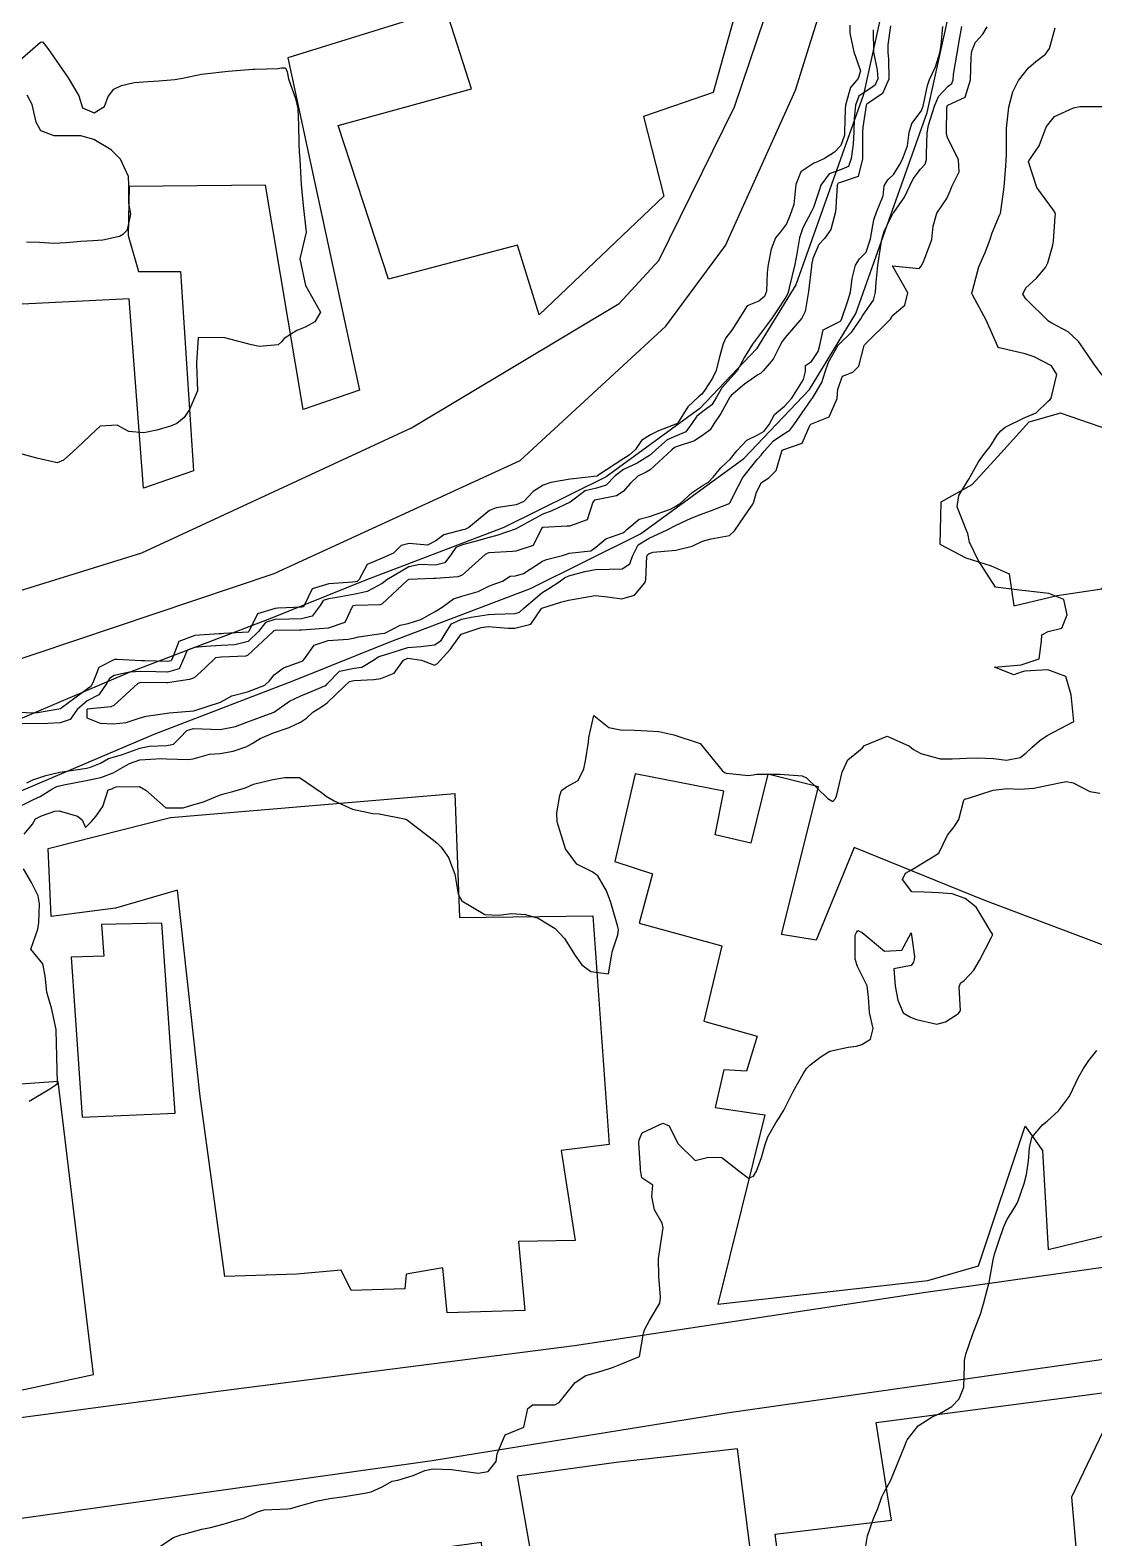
# Model space of a CAD drawing. Header units: metres. Extents: x 307586 to 320046, y 7427249 to 7434250.
# Drawn here: x 319068.4 to 319148.2, y 7428448.7 to 7428561.8 of the extents above; entities that cross this region are included whole.
import ezdxf

# ---------------------------------------------------------------- set-up
doc = ezdxf.new("R2010")
doc.units = ezdxf.units.M
doc.header["$MEASUREMENT"] = 0
for name, color, linetype in [('Curvas de Nivel 1m', 11, 'Continuous'), ('Curvas de Nivel 5m', 15, 'Continuous'), ('Edificações', 30, 'Continuous'), ('Hidrografia', 140, 'Continuous'), ('Vias Secundárias', 230, 'Continuous')]:
    doc.layers.add(name, color=color, linetype=linetype)

msp = doc.modelspace()

# ---------------------------------------------------------------- linework, layer by layer
at = {"layer": 'Curvas de Nivel 1m', "flags": 128}
for points, elevation in [([(319131.66, 7428561.82), (319131.68, 7428560.15), (319131.95, 7428558.81), (319131.99, 7428558.15), (319131.78, 7428557.65), (319131.27, 7428557.32), (319130.58, 7428556.85), (319130.33, 7428556.17), (319130.23, 7428555.18), (319130.19, 7428554.17), (319130.14, 7428553.26), (319130.01, 7428552.17), (319129.8, 7428551.58), (319129.2, 7428551.33), (319128.36, 7428551.02), (319127.73, 7428550.19), (319127.59, 7428549.78), (319127.17, 7428548.51), (319127.02, 7428548.2), (319126.38, 7428546.98), (319126.13, 7428546.22), (319125.93, 7428545.03), (319125.78, 7428544.22), (319125.35, 7428542.48), (319125.3, 7428542.23), (319125.26, 7428542.06), (319125.09, 7428541.78), (319124.47, 7428540.84), (319124.07, 7428540.24), (319123.65, 7428539.65), (319123.05, 7428538.85), (319122.6, 7428538.26), (319122.01, 7428537.29), (319121.44, 7428536.27), (319121.01, 7428535.77), (319120.3, 7428534.99), (319119.9, 7428534.29), (319119.56, 7428533.72), (319118.98, 7428533.29), (319118.42, 7428532.87), (319118.05, 7428532.31), (319117.59, 7428531.69), (319116.96, 7428531.42), (319116.19, 7428531.09), (319115.34, 7428530.34), (319114.94, 7428529.97), (319113.95, 7428529.34), (319112.93, 7428528.86), (319112.29, 7428528.38), (319111.62, 7428527.68), (319110.91, 7428527.46), (319110.06, 7428527.25), (319108.92, 7428526.42), (319107.55, 7428525.77), (319106.88, 7428525.5), (319104.96, 7428524.47), (319104.91, 7428524.43), (319104.87, 7428524.41), (319103.43, 7428523.92), (319102.86, 7428523.77), (319101.88, 7428523.49), (319100.85, 7428523.22), (319100.36, 7428523.01), (319100.03, 7428522.53), (319099.52, 7428521.85), (319098.83, 7428521.69), (319097.66, 7428521.73), (319096.83, 7428521.55), (319095.19, 7428520.58), (319094.82, 7428520.31), (319093.71, 7428519.7), (319092.81, 7428519.5), (319091.42, 7428519.25), (319090.81, 7428519.17), (319090.41, 7428519.04), (319090.17, 7428518.65), (319089.58, 7428517.86), (319088.79, 7428517.66), (319087.82, 7428517.63), (319086.79, 7428517.62), (319086.08, 7428517.39), (319085.55, 7428516.7), (319084.77, 7428515.97), (319083.77, 7428515.71), (319082.76, 7428515.66), (319081.59, 7428515.58), (319080.76, 7428515.52), (319080.21, 7428515.32), (319079.99, 7428514.77), (319079.6, 7428513.91), (319078.74, 7428513.66), (319077.85, 7428513.68), (319076.74, 7428513.71), (319075.88, 7428513.67), (319074.73, 7428513.41), (319074.37, 7428513.19), (319074.19, 7428512.84), (319073.59, 7428511.96), (319072.71, 7428511.5), (319071.96, 7428510.86), (319071.44, 7428510.12), (319070.69, 7428509.87), (319069.76, 7428509.81), (319068.69, 7428509.79), (319067.8, 7428509.8)], 779), ([(319067.98, 7428501.52), (319068.6, 7428502.26), (319068.84, 7428502.66), (319069.28, 7428502.89), (319070.27, 7428503.23), (319070.61, 7428503.26), (319071.98, 7428502.86), (319072.32, 7428502.58), (319072.59, 7428502.01), (319073, 7428502.44), (319073.35, 7428502.84), (319073.87, 7428503.58), (319074.28, 7428504.83), (319074.55, 7428504.92), (319074.63, 7428504.95), (319074.88, 7428505.07), (319076.64, 7428505.08), (319077.11, 7428504.8), (319078.61, 7428503.49), (319079.9, 7428503.48), (319080.62, 7428503.7), (319081.43, 7428503.94), (319082.63, 7428504.43), (319082.86, 7428504.5), (319083.64, 7428504.72), (319084.41, 7428504.94), (319084.64, 7428505.02), (319085.19, 7428505.25), (319086.64, 7428505.61), (319087.54, 7428505.77), (319088.64, 7428505.77), (319090.28, 7428504.64), (319090.63, 7428504.36), (319091.24, 7428504.01), (319092.61, 7428503.38), (319094.13, 7428503.07), (319094.61, 7428503.03), (319096.5, 7428502.67), (319096.6, 7428502.63), (319096.72, 7428502.56), (319098.59, 7428501.15), (319098.92, 7428500.87), (319099.25, 7428500.53), (319099.81, 7428499.76), (319100.27, 7428498.51), (319100.54, 7428497.01), (319100.81, 7428496.51), (319102.52, 7428495.49), (319103.56, 7428495.44), (319104.52, 7428495.56), (319105.57, 7428495.5), (319106.52, 7428495.22), (319107.81, 7428494.43), (319108.5, 7428493.68), (319109.3, 7428492.41), (319109.8, 7428491.72), (319110.47, 7428491.21), (319111.8, 7428491.04), (319112.03, 7428492.37), (319112.09, 7428492.77), (319112.51, 7428493.96), (319112.54, 7428494.34), (319112.54, 7428494.37), (319112.51, 7428494.56), (319111.98, 7428496.38), (319111.65, 7428497.27), (319110.99, 7428498.39), (319110.57, 7428498.7), (319109.42, 7428499.26), (319108.58, 7428500.42), (319107.95, 7428502.43), (319107.93, 7428503.11), (319108.15, 7428504.42), (319108.27, 7428504.79), (319108.64, 7428505.07), (319109.52, 7428505.54), (319109.94, 7428506.41), (319110.07, 7428507), (319110.29, 7428508.4), (319110.33, 7428508.76), (319110.7, 7428510.4), (319111.82, 7428509.51), (319112.69, 7428509.34), (319113.75, 7428509.31), (319114.69, 7428509.27), (319115.57, 7428509.21), (319116.69, 7428508.97), (319118.68, 7428508.3), (319120.32, 7428506.28), (319120.51, 7428506.14), (319120.65, 7428506.09), (319122.3, 7428505.91), (319122.65, 7428505.97), (319122.89, 7428506.01), (319124.65, 7428506.02), (319126.32, 7428505.88), (319126.65, 7428505.73), (319128.24, 7428504.18), (319128.63, 7428503.97), (319128.82, 7428504.18), (319128.92, 7428504.46), (319129.33, 7428506.17), (319129.74, 7428507.09), (319130.68, 7428507.83), (319130.84, 7428507.99), (319130.99, 7428508.16), (319132.69, 7428508.86), (319134.38, 7428508.11), (319134.68, 7428507.86), (319135.23, 7428507.55), (319136.67, 7428507.17), (319137.58, 7428507.16), (319138.67, 7428507.21), (319139.47, 7428507.24), (319140.67, 7428507.19), (319141.64, 7428507.05), (319142.67, 7428507.25), (319143.1, 7428507.58), (319143.56, 7428508), (319144.15, 7428508.54), (319144.69, 7428508.9), (319146.7, 7428509.96), (319146.51, 7428511.96), (319146.11, 7428513.34), (319144.75, 7428513.84), (319143.02, 7428513.74), (319142.75, 7428513.65), (319142.19, 7428513.46), (319140.75, 7428514.04), (319142.75, 7428514.2), (319144.09, 7428514.66), (319144.28, 7428515.99), (319144.3, 7428516.47), (319144.78, 7428516.7), (319145.8, 7428516.97), (319146.21, 7428517.97), (319145.94, 7428519.1), (319144.82, 7428519.57), (319143.08, 7428519.75), (319142.82, 7428519.79), (319142.63, 7428519.82), (319140.82, 7428520.04), (319139.52, 7428522.05), (319138.87, 7428523.4), (319138.74, 7428524.06), (319138.66, 7428524.28), (319137.96, 7428526.07), (319138.08, 7428526.9), (319138.78, 7428528.06), (319138.84, 7428528.15), (319138.93, 7428528.32), (319139.55, 7428529.44), (319140.01, 7428530.05), (319140.42, 7428530.58), (319140.96, 7428531.44), (319141.23, 7428531.77), (319141.56, 7428532.03), (319142.98, 7428532.73), (319143.87, 7428533.11), (319144.78, 7428533.99), (319144.9, 7428534.09), (319145, 7428534.22), (319145.43, 7428535.98), (319145.02, 7428536.64), (319143.72, 7428537.32), (319143.04, 7428537.54), (319141.1, 7428537.98), (319141.04, 7428538), (319141.01, 7428538.04), (319140.99, 7428538.09), (319140.13, 7428540.05), (319139.09, 7428541.96), (319139.04, 7428542.06), (319139.04, 7428542.11), (319139.09, 7428542.26), (319139.47, 7428543.69), (319139.58, 7428544.06), (319140.04, 7428545.14), (319140.4, 7428546.05), (319140.58, 7428546.6), (319141.16, 7428547.98), (319141.18, 7428548.02), (319141.18, 7428548.04), (319141.19, 7428548.06), (319141.48, 7428550.04), (319141.6, 7428551.64), (319141.63, 7428552.03), (319141.65, 7428552.47), (319141.64, 7428554.03), (319141.65, 7428554.45), (319141.83, 7428556.03), (319142.13, 7428557.17), (319142.56, 7428558.02), (319143.29, 7428558.98), (319143.84, 7428559.46), (319144.57, 7428560), (319144.87, 7428560.44), (319145.29, 7428561.99)], 781), ([(319068.17, 7428505.37), (319068.64, 7428505.59), (319069.61, 7428505.92), (319070.65, 7428506.16), (319072.17, 7428506.38), (319072.65, 7428506.46), (319072.96, 7428506.53), (319073.71, 7428506.84), (319074.3, 7428507.19), (319074.66, 7428507.28), (319075.29, 7428507.45), (319076.66, 7428507.96), (319077.36, 7428508.1), (319078.67, 7428508.16), (319079.17, 7428508.27), (319079.69, 7428508.77), (319080.17, 7428509.29), (319080.69, 7428509.43), (319081.34, 7428509.4), (319082.69, 7428509.37), (319083.82, 7428509.59), (319084.69, 7428509.91), (319086.65, 7428510.63), (319086.7, 7428510.65), (319086.72, 7428510.66), (319086.76, 7428510.68), (319087.89, 7428511.49), (319088.72, 7428511.88), (319089.27, 7428512.11), (319090.54, 7428512.64), (319090.66, 7428512.71), (319090.73, 7428512.8), (319091.63, 7428513.74), (319092.74, 7428513.96), (319093.31, 7428514.04), (319094.25, 7428514.6), (319094.53, 7428514.82), (319094.76, 7428514.89), (319095.19, 7428515.01), (319096.76, 7428515.5), (319097.72, 7428515.59), (319098.76, 7428515.7), (319099.26, 7428516.04), (319099.56, 7428516.53), (319100.02, 7428517.29), (319100.79, 7428517.64), (319101.51, 7428517.79), (319102.8, 7428517.99), (319103.27, 7428518.01), (319104.8, 7428518.05), (319105.12, 7428518.15), (319105.46, 7428518.46), (319106.81, 7428519.62), (319107.32, 7428519.93), (319108.09, 7428520.43), (319108.51, 7428520.74), (319108.83, 7428520.89), (319110.02, 7428521.22), (319110.83, 7428521.35), (319111.84, 7428521.39), (319112.83, 7428521.41), (319113.41, 7428521.79), (319113.6, 7428522.36), (319114.02, 7428523.2), (319114.86, 7428523.71), (319116.19, 7428524.33), (319116.88, 7428524.68), (319117.99, 7428525.21), (319118.89, 7428525.57), (319119.44, 7428525.75), (319120.8, 7428526.28), (319120.86, 7428526.31), (319120.89, 7428526.35), (319121.54, 7428527.64), (319121.88, 7428528.27), (319122.94, 7428529.61), (319123.25, 7428529.94), (319123.48, 7428530.24), (319124.18, 7428531.02), (319124.96, 7428531.54), (319125.39, 7428531.8), (319125.7, 7428532.22), (319126.99, 7428534.08), (319127.04, 7428534.15), (319127.09, 7428534.2), (319127.8, 7428535.39), (319128.04, 7428536.19), (319128.3, 7428536.91), (319129.02, 7428538.18), (319129.04, 7428538.21), (319130.04, 7428539.18), (319130.73, 7428540.16), (319130.85, 7428540.38), (319131.07, 7428540.72), (319131.67, 7428541.57), (319131.82, 7428542.15), (319131.87, 7428542.92), (319132, 7428544.15), (319132.14, 7428545.16), (319132.31, 7428546.14), (319132.49, 7428546.79), (319133.16, 7428548.09), (319133.18, 7428548.11), (319133.19, 7428548.13), (319134.01, 7428549.29), (319134.39, 7428550.12), (319134.64, 7428550.66), (319135.2, 7428551.39), (319135.55, 7428551.76), (319135.66, 7428552.1), (319135.65, 7428552.54), (319135.7, 7428554.1), (319135.81, 7428554.68), (319136.24, 7428556.1), (319136.54, 7428556.82), (319137.28, 7428557.6), (319137.55, 7428557.81), (319137.64, 7428558.08), (319137.68, 7428558.47), (319137.96, 7428560.08), (319138.15, 7428561.25), (319138.3, 7428562.08)], 779), ([(319132.96, 7428562.14), (319132.74, 7428560.71), (319132.75, 7428560.14), (319132.81, 7428559.65), (319132.82, 7428558.14), (319132.36, 7428557.05), (319131.26, 7428556.31), (319131.16, 7428556.25), (319131.13, 7428556.16), (319130.87, 7428554.53), (319130.85, 7428554.16), (319130.85, 7428552.53), (319130.85, 7428552.16), (319130.52, 7428550.84), (319129.19, 7428550.38), (319129.03, 7428550.33), (319128.95, 7428550.18), (319128.85, 7428548.5), (319128.83, 7428548.18), (319128.48, 7428546.85), (319127.99, 7428546.19), (319127.58, 7428545.74), (319127.12, 7428544.67), (319127.03, 7428544.2), (319127.02, 7428544.11), (319126.81, 7428542.2), (319126.55, 7428540.72), (319126.29, 7428540.21), (319125.05, 7428538.77), (319124.83, 7428538.45), (319124.71, 7428538.23), (319124.14, 7428537.13), (319123.4, 7428536.25), (319123.19, 7428536.07), (319123.01, 7428535.96), (319122, 7428535.27), (319120.99, 7428534.4), (319120.94, 7428534.34), (319120.91, 7428534.28), (319120.22, 7428533.05), (319119.69, 7428532.29), (319119.42, 7428531.84), (319118.96, 7428531.48), (319118.24, 7428531.02), (319116.95, 7428530.58), (319116.76, 7428530.51), (319116.54, 7428530.33), (319114.93, 7428528.84), (319114.62, 7428528.66), (319114.01, 7428528.36), (319113.44, 7428527.84), (319112.91, 7428527.2), (319112.4, 7428526.88), (319110.9, 7428526.58), (319110.75, 7428526.55), (319110.63, 7428526.4), (319110.2, 7428525.08), (319108.87, 7428524.61), (319108.69, 7428524.6), (319106.87, 7428524.51), (319106.77, 7428524.44), (319106.16, 7428523.15), (319104.85, 7428522.74), (319104.6, 7428522.72), (319102.84, 7428522.6), (319102.75, 7428522.58), (319102.55, 7428522.49), (319100.83, 7428520.93), (319100.53, 7428520.82), (319098.82, 7428520.69), (319098.67, 7428520.69), (319096.82, 7428520.6), (319096.73, 7428520.56), (319094.8, 7428518.76), (319094.69, 7428518.71), (319092.8, 7428518.67), (319092.61, 7428518.61), (319092.02, 7428517.39), (319090.78, 7428516.96), (319090.49, 7428516.93), (319088.78, 7428516.81), (319088.63, 7428516.81), (319086.77, 7428516.78), (319086.7, 7428516.76), (319086.62, 7428516.68), (319084.76, 7428514.94), (319084.6, 7428514.87), (319082.75, 7428514.79), (319082.34, 7428514.74), (319081.53, 7428513.96), (319080.73, 7428513.24), (319080.39, 7428513.1), (319078.72, 7428512.86), (319078.64, 7428512.86), (319076.72, 7428512.88), (319076.66, 7428512.87), (319076.5, 7428512.8), (319074.71, 7428511.16), (319074.47, 7428511.07), (319072.7, 7428510.88), (319072.67, 7428510.85), (319072.69, 7428510.23), (319073.69, 7428509.83), (319074.69, 7428509.79), (319075.62, 7428509.89), (319076.69, 7428510.23), (319077.14, 7428510.35), (319078.7, 7428510.59), (319078.86, 7428510.61), (319080.7, 7428510.76), (319082.71, 7428511.41), (319083.55, 7428511.88), (319084.72, 7428512.19), (319086.04, 7428512.69), (319086.39, 7428513.02), (319086.73, 7428513.47), (319087.43, 7428513.98), (319088.75, 7428514.46), (319088.89, 7428514.52), (319089, 7428514.66), (319089.72, 7428515.69), (319090.77, 7428516.04), (319092.28, 7428516.13), (319092.77, 7428516.24), (319093.05, 7428516.32), (319094.77, 7428516.56), (319095.02, 7428516.59), (319096.18, 7428517.18), (319096.78, 7428517.3), (319097.74, 7428517.6), (319098.8, 7428518.22), (319099, 7428518.34), (319099.34, 7428518.53), (319100.18, 7428519.16), (319100.81, 7428519.36), (319102.02, 7428519.71), (319102.82, 7428520.11), (319103.09, 7428520.22), (319103.86, 7428520.48), (319104.43, 7428520.87), (319104.83, 7428520.88), (319105.43, 7428521.07), (319106.84, 7428521.98), (319107.16, 7428522.12), (319108.36, 7428522.42), (319108.73, 7428522.54), (319108.85, 7428522.59), (319110.48, 7428522.77), (319110.85, 7428523.04), (319111.6, 7428523.65), (319112.87, 7428524.11), (319113.02, 7428524.22), (319113.18, 7428524.37), (319114.1, 7428525.14), (319114.88, 7428525.34), (319116.44, 7428525.88), (319116.89, 7428526.14), (319117.01, 7428526.2), (319117.17, 7428526.32), (319118.07, 7428527.14), (319118.91, 7428527.69), (319119.29, 7428527.92), (319119.66, 7428528.29), (319120.22, 7428528.99), (319120.94, 7428529.67), (319121.42, 7428530.27), (319122.17, 7428531.05), (319122.96, 7428531.43), (319123.47, 7428531.74), (319123.85, 7428532.24), (319124.24, 7428532.98), (319124.99, 7428533.62), (319125.56, 7428534.22), (319126.42, 7428535.62), (319126.57, 7428536.21), (319126.58, 7428536.65), (319127.02, 7428536.96), (319127.52, 7428537.71), (319127.64, 7428538.19), (319127.91, 7428539.33), (319129.06, 7428539.92), (319129.22, 7428540.02), (319129.31, 7428540.18), (319129.76, 7428541.5), (319129.94, 7428542.17), (319130.08, 7428543.19), (319130.33, 7428544.17), (319130.63, 7428544.65), (319131.12, 7428545.16), (319131.45, 7428546.16), (319131.71, 7428547.59), (319131.91, 7428548.15), (319132.4, 7428549.37), (319132.47, 7428550.14), (319132.74, 7428550.59), (319133.2, 7428551.01), (319133.63, 7428551.7), (319133.85, 7428552.12), (319134.22, 7428553.12), (319134.36, 7428554.12), (319134.55, 7428554.8), (319135.25, 7428555.72), (319135.4, 7428556.11), (319135.72, 7428557.66), (319135.88, 7428558.1), (319136.33, 7428559.06), (319136.64, 7428560.1), (319136.74, 7428560.67), (319136.88, 7428562.09)], 778), ([(319067.28, 7428559.23), (319069.21, 7428560.9), (319069.3, 7428560.94), (319069.38, 7428560.9), (319069.75, 7428560.44), (319070.83, 7428558.88), (319071.27, 7428558.24), (319072.07, 7428556.87), (319072.35, 7428555.97), (319073.24, 7428555.61), (319074, 7428556.09), (319074.28, 7428556.84), (319074.71, 7428557.39), (319075.27, 7428557.66), (319076.22, 7428557.87), (319077.27, 7428557.95), (319078.07, 7428558), (319079.27, 7428558.11), (319079.85, 7428558.2), (319081.28, 7428558.5), (319081.5, 7428558.53), (319083.28, 7428558.73), (319085.12, 7428558.87), (319085.28, 7428558.88), (319087.04, 7428558.94), (319087.29, 7428558.97), (319087.59, 7428558.99), (319087.71, 7428558.68), (319087.8, 7428558.15), (319088.34, 7428556.67), (319088.5, 7428555.93), (319088.55, 7428554.67), (319088.59, 7428553.3), (319088.61, 7428552.67), (319088.65, 7428552.12), (319088.73, 7428550.67), (319088.75, 7428550.24), (319088.91, 7428548.66), (319089.13, 7428546.66), (319088.66, 7428544.66), (319089.08, 7428542.66), (319090.2, 7428540.65), (319089.77, 7428539.93), (319089.05, 7428539.53), (319088.43, 7428539.28), (319087.48, 7428538.68), (319087.28, 7428538.44), (319087.04, 7428538.21), (319085.64, 7428538.09), (319085.04, 7428538.21), (319083.04, 7428538.73), (319081.04, 7428538.76), (319080.91, 7428536.87), (319080.9, 7428536.76), (319080.99, 7428534.76), (319080.38, 7428533.36), (319079.98, 7428532.77), (319079.43, 7428532.31), (319078.96, 7428532.1), (319077.93, 7428531.82), (319076.95, 7428531.62), (319075.84, 7428531.7), (319074.96, 7428532.19), (319073.69, 7428532.11), (319072.95, 7428531.44), (319072.36, 7428530.86), (319071.62, 7428530.18), (319070.92, 7428529.55), (319070.46, 7428529.35), (319068.93, 7428529.72), (319067.83, 7428530.01)], 781), ([(319068.15, 7428545.94), (319069.12, 7428545.9), (319070.18, 7428545.83), (319071.12, 7428545.88), (319072.23, 7428545.97), (319073.12, 7428546.02), (319073.88, 7428546.09), (319075.13, 7428546.35), (319075.44, 7428546.52), (319075.72, 7428546.82), (319075.97, 7428548), (319075.84, 7428548.82), (319075.82, 7428550.18), (319075.8, 7428550.82), (319075.2, 7428552.14), (319074.5, 7428552.84), (319073.21, 7428553.6), (319072.22, 7428553.87), (319071.22, 7428553.88), (319070.22, 7428553.89), (319069.22, 7428554.26), (319068.89, 7428554.91), (319068.58, 7428556.24), (319068.2, 7428556.92)], 781), ([(319148.81, 7428535.94), (319148.2, 7428536.78), (319147.39, 7428537.96), (319147.05, 7428538.45), (319146.27, 7428539.19), (319145.06, 7428539.83), (319144.79, 7428539.99), (319143.09, 7428541.67), (319142.88, 7428542.01), (319143.1, 7428542.48), (319143.89, 7428543.22), (319144.57, 7428544), (319144.76, 7428544.35), (319145.13, 7428545.67), (319145.17, 7428545.99), (319145.31, 7428547.83), (319145.32, 7428547.99), (319145.29, 7428548.11), (319145.17, 7428548.3), (319143.92, 7428550), (319143.3, 7428551.92), (319143.32, 7428552.01), (319144.1, 7428553.12), (319144.43, 7428554), (319144.64, 7428554.59), (319145.25, 7428555.34), (319146.67, 7428555.97), (319147.15, 7428556.07), (319147.25, 7428556.07), (319149.1, 7428556.09)], 782), ([(319077.94, 7428447.95), (319079.18, 7428448.76), (319079.74, 7428448.97), (319079.96, 7428449.03), (319081.31, 7428449.39), (319081.96, 7428449.53), (319082.91, 7428449.78), (319083.97, 7428450.09), (319084.45, 7428450.23), (319085.48, 7428450.69), (319085.98, 7428450.85), (319087.72, 7428450.93), (319087.99, 7428450.95), (319088.39, 7428451.06), (319089.99, 7428451.53), (319090.91, 7428451.7), (319092, 7428451.85), (319093.5, 7428452.1), (319094, 7428452.2), (319094.84, 7428452.58), (319095.59, 7428452.99), (319096.01, 7428453.08), (319097.15, 7428453.41), (319098.02, 7428453.8), (319098.63, 7428453.92), (319100.02, 7428453.88), (319100.75, 7428453.78), (319102.02, 7428453.59), (319102.79, 7428453.71), (319103.38, 7428454.48), (319103.46, 7428455.05), (319104.05, 7428456.47), (319105.46, 7428457.05), (319105.75, 7428458.45), (319106.09, 7428458.73), (319107.78, 7428458.73), (319108.09, 7428458.9), (319109.31, 7428460.4), (319110.11, 7428460.92), (319111.25, 7428461.24), (319112.11, 7428461.51), (319112.72, 7428461.76), (319114.12, 7428462.35), (319114.42, 7428464.08), (319114.51, 7428464.34), (319114.87, 7428465.05), (319115.64, 7428466.33), (319115.71, 7428466.79), (319115.58, 7428468.33), (319115.56, 7428469.68), (319115.66, 7428470.33), (319115.89, 7428471.98), (319115.82, 7428472.33), (319115.26, 7428473.33), (319115.05, 7428474.34), (319115.13, 7428475.19), (319114.29, 7428475.73), (319114.19, 7428476.35), (319114.19, 7428476.46), (319114.07, 7428478.35), (319114.09, 7428478.58), (319114.33, 7428479.12), (319115.87, 7428479.85), (319116.34, 7428479.65), (319117.01, 7428478.31), (319118.3, 7428477.05), (319119.29, 7428477.3), (319120.31, 7428477.26), (319121.58, 7428476.26), (319122.29, 7428475.72), (319122.68, 7428475.86), (319122.89, 7428476.24), (319123.27, 7428477.27), (319123.56, 7428478.24), (319123.75, 7428478.81), (319124.34, 7428479.87), (319124.59, 7428480.23), (319124.95, 7428480.82), (319125.64, 7428482.21), (319126.39, 7428483.53), (319126.64, 7428483.95), (319126.9, 7428484.19), (319127.75, 7428484.84), (319128.4, 7428485.25), (319129.77, 7428485.53), (319130.41, 7428485.62), (319130.81, 7428485.75), (319131.46, 7428486.14), (319131.64, 7428486.93), (319131.37, 7428488.14), (319131.31, 7428489.29), (319131.21, 7428490.14), (319130.48, 7428491.59), (319130.31, 7428492.15), (319130.31, 7428493.95), (319130.39, 7428494.15), (319130.51, 7428494.28), (319130.82, 7428494.15), (319132.5, 7428492.73), (319133.8, 7428492.82), (319134.51, 7428494.11), (319134.74, 7428492.35), (319134.72, 7428492.11), (319134.68, 7428491.91), (319134.49, 7428491.67), (319133.2, 7428491.41), (319133.3, 7428490.12), (319133.51, 7428489.06), (319133.91, 7428488.12), (319134.44, 7428487.79), (319134.91, 7428487.62), (319136.43, 7428487.27), (319137.08, 7428487.43), (319138.06, 7428488.06), (319138.21, 7428488.3), (319138.09, 7428490.06), (319138.2, 7428490.33), (319138.47, 7428490.55), (319139.21, 7428491.32), (319139.63, 7428492.04), (319140.51, 7428493.74), (319140.61, 7428493.93), (319140.61, 7428494.03), (319140.51, 7428494.17), (319139.81, 7428495.33), (319139.38, 7428496.05), (319138.54, 7428496.69), (319137.57, 7428497.05), (319136.55, 7428497.12), (319135.49, 7428497.16), (319134.55, 7428497.18), (319133.85, 7428498.12), (319134.08, 7428498.6), (319134.57, 7428498.87), (319136.58, 7428500.08), (319137.22, 7428501.45), (319137.72, 7428502.07), (319138.07, 7428502.62), (319138.44, 7428504.06), (319138.55, 7428504.15), (319138.63, 7428504.17), (319138.79, 7428504.21), (319140.64, 7428504.82), (319141.73, 7428504.94), (319142.64, 7428504.89), (319143.69, 7428504.95), (319144.64, 7428505.15), (319146.13, 7428505.45), (319146.65, 7428505.37), (319147.89, 7428504.7), (319148.64, 7428504.58)], 782), ([(319068.35, 7428481.49), (319069.9, 7428482.42), (319070.36, 7428482.71), (319070.45, 7428482.78), (319070.48, 7428482.87), (319070.44, 7428484.82), (319070.44, 7428484.87), (319070.4, 7428485.81), (319070.38, 7428486.83), (319070.37, 7428486.87), (319070.04, 7428488.48), (319069.91, 7428488.88), (319069.67, 7428489.66), (319069.55, 7428490.88), (319069.38, 7428491.8), (319068.48, 7428492.9), (319069.01, 7428494.39), (319069.08, 7428494.89), (319069.12, 7428496.3), (319069.02, 7428496.9), (319068.54, 7428497.88), (319067.93, 7428498.91)], 781), ([(319131.1, 7428448.14), (319131.22, 7428448.89), (319131.65, 7428450.13), (319131.76, 7428450.36), (319132, 7428450.95), (319132.3, 7428451.83), (319132.44, 7428452.12), (319132.94, 7428453.03), (319133.39, 7428454.11), (319134.05, 7428455.72), (319134.16, 7428455.99), (319134.21, 7428456.1), (319135.02, 7428457.14), (319136.08, 7428457.82), (319136.26, 7428457.9), (319136.65, 7428458.07), (319137.55, 7428458.6), (319138.09, 7428459.16), (319138.45, 7428460.05), (319138.51, 7428461.67), (319138.51, 7428462.05), (319138.59, 7428462.51), (319139.12, 7428464.05), (319139.73, 7428465.6), (319139.86, 7428466.03), (319139.92, 7428466.3), (319140.19, 7428467.33), (319140.35, 7428467.88), (319140.38, 7428468.03), (319140.65, 7428469.59), (319140.75, 7428470.02), (319141.13, 7428471.13), (319141.43, 7428472.02), (319141.68, 7428472.6), (319142.27, 7428473.55), (319142.45, 7428473.83), (319142.52, 7428474.01), (319142.97, 7428475.32), (319143.16, 7428476), (319143.31, 7428476.99), (319143.37, 7428478), (319143.56, 7428478.77), (319144.34, 7428479.72), (319144.69, 7428479.98), (319145.56, 7428480.77), (319146.37, 7428481.86), (319146.41, 7428481.92), (319146.43, 7428481.96), (319147.05, 7428483.29), (319147.42, 7428483.95), (319147.81, 7428484.53), (319148.41, 7428485.3)], 783)]:
    msp.add_lwpolyline(points, dxfattribs=dict(at, elevation=elevation))
at = {"layer": 'Curvas de Nivel 5m', "elevation": 780, "flags": 128}
for points in [[(319129.89, 7428562.17), (319129.91, 7428561.59), (319130.2, 7428560.17), (319130.7, 7428558.76), (319130.52, 7428558.17), (319129.95, 7428557.5), (319129.58, 7428556.18), (319129.56, 7428555.87), (319129.51, 7428554.18), (319129.49, 7428553.92), (319129.22, 7428553.16), (319128.75, 7428552.65), (319127.99, 7428552.19), (319127.47, 7428551.93), (319127.21, 7428551.82), (319126.23, 7428551.19), (319125.86, 7428550.22), (319125.69, 7428548.74), (319125.53, 7428548.22), (319125.43, 7428547.96), (319125.15, 7428547.27), (319124.69, 7428546.68), (319124.33, 7428546.24), (319123.99, 7428545.38), (319123.77, 7428544.24), (319123.71, 7428543.64), (319123.65, 7428542.24), (319123.51, 7428541.83), (319123.08, 7428541.49), (319122.2, 7428541.13), (319121.64, 7428540.27), (319121.05, 7428539.3), (319120.59, 7428538.74), (319120.4, 7428538.29), (319120.11, 7428537.21), (319119.88, 7428536.29), (319119.6, 7428535.7), (319119, 7428534.79), (319118.79, 7428534.51), (319118.55, 7428534.3), (319117.75, 7428533.55), (319116.97, 7428532.32), (319115.56, 7428531.75), (319114.96, 7428531.46), (319114.27, 7428531.04), (319113.82, 7428530.36), (319113.36, 7428529.94), (319112.94, 7428529.69), (319111.01, 7428528.4), (319110.96, 7428528.36), (319110.92, 7428528.35), (319109.17, 7428528.17), (319108.92, 7428528.14), (319107.47, 7428527.88), (319106.91, 7428527.69), (319106.14, 7428527.22), (319105.46, 7428526.46), (319104.89, 7428526.22), (319103.38, 7428525.99), (319102.89, 7428525.78), (319101.33, 7428524.51), (319101.03, 7428524.36), (319100.87, 7428524.33), (319099.45, 7428523.95), (319098.86, 7428523.51), (319098.22, 7428523.18), (319096.85, 7428523.32), (319096.26, 7428523.16), (319095.68, 7428522.58), (319094.84, 7428522.2), (319093.7, 7428521.73), (319093.1, 7428520.61), (319092.96, 7428520.47), (319092.82, 7428520.44), (319092.62, 7428520.41), (319090.82, 7428520.29), (319089.57, 7428519.9), (319088.97, 7428518.66), (319088.9, 7428518.56), (319088.8, 7428518.53), (319087.03, 7428518.45), (319086.8, 7428518.44), (319085.47, 7428518.03), (319084.84, 7428516.71), (319084.77, 7428516.65), (319082.95, 7428516.55), (319082.77, 7428516.54), (319082.57, 7428516.53), (319080.77, 7428516.42), (319079.57, 7428515.97), (319079.12, 7428514.78), (319079.01, 7428514.52), (319078.75, 7428514.45), (319077.04, 7428514.51), (319076.75, 7428514.52), (319074.96, 7428514.62), (319074.75, 7428514.6), (319073.57, 7428514.02), (319073.12, 7428512.85), (319072.97, 7428512.59), (319072.72, 7428512.41), (319070.84, 7428511.01), (319070.7, 7428510.92), (319070.67, 7428510.91), (319070.57, 7428510.88), (319068.99, 7428510.61), (319068.7, 7428510.59), (319066.97, 7428510.65)], [(319067.83, 7428503.69), (319068.62, 7428504.08), (319069.18, 7428504.34), (319070.05, 7428504.89), (319070.43, 7428505.09), (319070.64, 7428505.14), (319070.96, 7428505.2), (319072.64, 7428505.53), (319073.73, 7428505.76), (319074.65, 7428506.1), (319075.87, 7428506.81), (319076.66, 7428507.09), (319078.25, 7428507.19), (319078.66, 7428507.17), (319080.31, 7428507.11), (319080.66, 7428507.17), (319081.89, 7428507.52), (319082.67, 7428507.56), (319083.66, 7428507.73), (319084.67, 7428508.08), (319085.09, 7428508.3), (319085.68, 7428508.69), (319086.69, 7428509.12), (319087.86, 7428509.5), (319088.7, 7428509.9), (319089.15, 7428510.2), (319089.62, 7428510.65), (319090.28, 7428511.07), (319090.71, 7428511.36), (319092, 7428512.62), (319092.39, 7428512.96), (319092.73, 7428513.04), (319094.21, 7428513.12), (319094.73, 7428513.19), (319095.73, 7428513.58), (319096.42, 7428514.57), (319096.75, 7428514.7), (319097.78, 7428514.55), (319098.75, 7428514.19), (319098.99, 7428514.3), (319099.17, 7428514.54), (319099.92, 7428515.37), (319100.75, 7428516.52), (319102.26, 7428517.02), (319102.78, 7428517.08), (319104.28, 7428516.97), (319104.78, 7428516.95), (319105.97, 7428517.27), (319106.78, 7428518.44), (319106.8, 7428518.46), (319108.3, 7428518.93), (319108.81, 7428519.05), (319109.96, 7428519.26), (319110.81, 7428519.42), (319111.73, 7428519.31), (319112.81, 7428519.16), (319113.75, 7428519.43), (319114.53, 7428520.35), (319114.59, 7428520.59), (319114.67, 7428522.35), (319114.72, 7428522.47), (319114.85, 7428522.55), (319115.15, 7428522.65), (319116.86, 7428522.81), (319118.07, 7428523.1), (319118.86, 7428523.49), (319119.49, 7428523.67), (319120.87, 7428523.9), (319121.25, 7428524.27), (319121.99, 7428525.37), (319122.63, 7428526.25), (319122.71, 7428526.44), (319122.91, 7428527.17), (319123.27, 7428527.89), (319123.83, 7428528.24), (319124.37, 7428528.79), (319124.81, 7428530.23), (319124.86, 7428530.31), (319124.94, 7428530.35), (319126.33, 7428530.83), (319126.92, 7428532.2), (319126.97, 7428532.27), (319128.36, 7428532.81), (319128.95, 7428534.18), (319128.95, 7428534.22), (319129, 7428534.88), (319129.34, 7428535.85), (319130.13, 7428536.17), (319130.57, 7428536.61), (319130.98, 7428538.16), (319131, 7428538.2), (319131.04, 7428538.25), (319132.94, 7428540.13), (319132.99, 7428540.21), (319133.07, 7428540.38), (319134.02, 7428541.18), (319134.25, 7428542.12), (319133.11, 7428544.13), (319135.11, 7428543.94), (319135.25, 7428544.11), (319135.43, 7428544.42), (319136.04, 7428546.1), (319136.15, 7428547.1), (319136.43, 7428548.09), (319137.17, 7428549.18), (319137.44, 7428549.81), (319137.56, 7428550.08), (319138.1, 7428551.17), (319138.06, 7428552.07), (319137.23, 7428553.75), (319137.15, 7428554), (319137.14, 7428554.08), (319137.17, 7428556), (319137.19, 7428556.08), (319137.21, 7428556.13), (319137.25, 7428556.17), (319138.54, 7428556.79), (319138.94, 7428558.07), (319138.99, 7428559.75), (319139.02, 7428560.06), (319139.07, 7428560.3), (319139.32, 7428560.9), (319139.87, 7428561.51), (319140.2, 7428562.05)]]:
    msp.add_lwpolyline(points, dxfattribs=at)
at = {"layer": 'Edificações'}
for points in [[(319123.65, 7428571.5), (319119.65, 7428557.13), (319114.42, 7428555.34), (319115.96, 7428549.36), (319106.59, 7428540.46), (319104.98, 7428545.67), (319095.3, 7428543.14), (319091.53, 7428554.65), (319101.52, 7428557.41), (319099.6, 7428563.4), (319087.76, 7428559.73), (319093.14, 7428534.82), (319088.91, 7428533.37), (319086.07, 7428550.17), (319075.86, 7428550.09), (319075.78, 7428546.41), (319076.55, 7428543.72), (319079.7, 7428543.72), (319080.69, 7428528.76), (319076.93, 7428527.46), (319075.86, 7428541.65), (319066.33, 7428541.19)], [(319154.39, 7428491.11), (319139.91, 7428496.58), (319130.22, 7428500.52), (319127.38, 7428493.57), (319124.78, 7428493.99), (319127.54, 7428505.05), (319123.75, 7428506), (319122.48, 7428500.84), (319119.81, 7428501.46), (319120.46, 7428504.74), (319113.8, 7428506.04), (319112.27, 7428499.47), (319115.1, 7428498.55), (319114.1, 7428494.83), (319120.3, 7428493.15), (319118.96, 7428487.48), (319122.94, 7428486.37), (319122.14, 7428483.73), (319120.45, 7428483.84), (319119.8, 7428481.01), (319123.52, 7428480.47), (319120, 7428466.27), (319135.76, 7428468.03), (319139.56, 7428469.14), (319143.05, 7428479.62), (319144.35, 7428477.78), (319144.77, 7428470.37), (319150.51, 7428471.76)], [(319079.47, 7428497.31), (319074.82, 7428495.97), (319070, 7428495.33), (319069.77, 7428500.44), (319078.95, 7428502.76), (319100.27, 7428504.56), (319100.63, 7428495.26), (319110.62, 7428495.38), (319111.85, 7428478.25), (319108.25, 7428477.79), (319109.3, 7428471.04), (319105.06, 7428470.96), (319105.52, 7428465.79), (319099.71, 7428465.62), (319099.37, 7428468.98), (319096.64, 7428468.52), (319096.52, 7428467.42), (319092.51, 7428467.3), (319091.76, 7428468.81), (319088.44, 7428468.52), (319083.04, 7428468.35), (319081.17, 7428481.83), (319079.47, 7428497.31)], [(319078.31, 7428494.85), (319073.78, 7428494.74), (319073.95, 7428492.36), (319071.51, 7428492.3), (319072.32, 7428480.29), (319079.3, 7428480.58), (319078.31, 7428494.85)], [(319070.53, 7428482.96), (319066.68, 7428482.68), (319066.32, 7428480.58), (319050.94, 7428478.57), (319050.94, 7428476.56), (319043.62, 7428476.01), (319044.27, 7428471.59), (319050.6, 7428472.09), (319051.05, 7428468.53), (319055.81, 7428468.47), (319056.57, 7428458.54), (319062.61, 7428458.72), (319073.19, 7428460.98), (319070.53, 7428482.96)], [(319160.14, 7428409.81), (319156.07, 7428409.31), (319155.57, 7428413.12), (319144.58, 7428412.31), (319137.09, 7428410.85), (319134.23, 7428437.65), (319125.92, 7428436.6), (319124.31, 7428449.01), (319133.02, 7428450.06), (319131.88, 7428457.39), (319150.36, 7428459.82), (319146.52, 7428451.79), (319148.36, 7428430.47), (319148.98, 7428422), (319155.28, 7428422.92), (319154.05, 7428440.88), (319160.2, 7428441.29), (319158.15, 7428458.4), (319167.42, 7428459.3), (319168.65, 7428453.41), (319165.45, 7428441.7), (319160.78, 7428426.52), (319160.14, 7428409.81)], [(319102.27, 7428448.4), (319092.47, 7428447.06), (319094.68, 7428429.85), (319095.63, 7428421.46), (319112.14, 7428422.09), (319112.3, 7428423.11), (319115.07, 7428423.43), (319114.2, 7428432.03), (319112.54, 7428444.45), (319114.91, 7428444.53), (319117.2, 7428433.48), (319124.15, 7428434.35), (319121.47, 7428455.42), (319112.38, 7428454.4), (319104.95, 7428453.37), (319107.8, 7428437.11), (319103.21, 7428436.24), (319102.27, 7428448.4)]]:
    msp.add_lwpolyline(points, dxfattribs=at)
at = {"layer": 'Hidrografia'}
for points in [[(319134.09, 7428571.44), (319130.92, 7428556.99), (319125.85, 7428542.71), (319122.91, 7428537.92), (319118.65, 7428533.43), (319111.62, 7428528.31), (319103.96, 7428524.5), (319093.54, 7428520.53), (319086.4, 7428517.65), (319075.86, 7428513.63), (319063.05, 7428508.18), (319048.21, 7428502.55), (319046.09, 7428501.08, 0.141545), (319040.46, 7428494.15), (319034.48, 7428481.92), (319029.22, 7428470.84), (319027.19, 7428465.97), (319026.67, 7428463.42), (319026.76, 7428456.92)], [(319031.89, 7428458.34), (319031.64, 7428462.95), (319031.96, 7428464.5), (319033.76, 7428468.82), (319038.96, 7428479.77), (319044.99, 7428492.1, -0.144341), (319048.93, 7428497), (319050.54, 7428498.12), (319064.9, 7428503.57), (319077.72, 7428509.02), (319088.21, 7428513.03), (319095.35, 7428515.9), (319105.96, 7428519.94), (319114.21, 7428524.04), (319121.95, 7428529.68), (319126.88, 7428534.87), (319130.36, 7428540.56), (319135.71, 7428555.62), (319139.14, 7428571.26)]]:
    msp.add_lwpolyline(points, format="xyb", dxfattribs=at)
msp.add_lwpolyline([(319153.5, 7428526.07), (319150.93, 7428531.29), (319145.71, 7428533.08), (319143.32, 7428532.4), (319141.01, 7428529.83), (319139.04, 7428527.7), (319136.73, 7428526.41), (319136.65, 7428523.25), (319138.61, 7428522.23), (319140.5, 7428521.63), (319141.86, 7428521.03), (319142.21, 7428518.64), (319145.46, 7428519.41), (319148.79, 7428519.92), (319151.19, 7428523.42), (319151.1, 7428525.22), (319153.5, 7428525.9), (319153.5, 7428526.07)], dxfattribs=at)
at = {"layer": 'Vias Secundárias'}
for points in [[(319043.58, 7428519.15), (319047.15, 7428515.99), (319058.27, 7428516.86), (319076.81, 7428522.61), (319097.02, 7428531.99), (319112.59, 7428541.31), (319115.58, 7428544.52), (319121.25, 7428556.06), (319125.77, 7428569.45), (319124.6, 7428576.05), (319121.96, 7428582.75)], [(319043.58, 7428519.15), (319047.15, 7428515.99), (319058.27, 7428516.86), (319076.81, 7428522.61), (319097.02, 7428531.99), (319112.59, 7428541.31), (319115.58, 7428544.52), (319121.25, 7428556.06), (319125.77, 7428569.45), (319124.6, 7428576.05), (319121.96, 7428582.75)], [(319035.78, 7428507.67), (319041.04, 7428508.29), (319050.47, 7428509.61), (319065.87, 7428514.07), (319086.74, 7428521.05), (319105.17, 7428529.54), (319116.11, 7428539.61), (319120.57, 7428545.66), (319125.82, 7428557.3), (319130.29, 7428571.64), (319131.54, 7428580.93)], [(319035.78, 7428507.67), (319041.04, 7428508.29), (319050.47, 7428509.61), (319065.87, 7428514.07), (319086.74, 7428521.05), (319105.17, 7428529.54), (319116.11, 7428539.61), (319120.57, 7428545.66), (319125.82, 7428557.3), (319130.29, 7428571.64), (319131.54, 7428580.93)]]:
    msp.add_lwpolyline(points, dxfattribs=at)
for points, elevation in [([(319018.18, 7428413.83), (319022.6, 7428420.93), (319031.13, 7428434.81), (319039.99, 7428449.21, -0.193056), (319047.8, 7428454.99), (319050.34, 7428456.03), (319059.07, 7428456.62), (319082.72, 7428459.77), (319109.24, 7428463.17), (319135.42, 7428467.14), (319159.86, 7428470.6), (319171.07, 7428472.1, 0.270955), (319176.41, 7428476.26), (319181.43, 7428495.52), (319186.32, 7428514.82), (319191.21, 7428534.62), (319191.66, 7428536.7)], 781.92), ([(319018.18, 7428413.83), (319022.6, 7428420.93), (319031.13, 7428434.81), (319039.99, 7428449.21, -0.193056), (319047.8, 7428454.99), (319050.34, 7428456.03), (319059.07, 7428456.62), (319082.72, 7428459.77), (319109.24, 7428463.17), (319135.42, 7428467.14), (319159.86, 7428470.6), (319171.07, 7428472.1, 0.270955), (319176.41, 7428476.26), (319181.43, 7428495.52), (319186.32, 7428514.82), (319191.21, 7428534.62), (319191.66, 7428536.7)], 781.92), ([(319018.83, 7428402.83), (319029, 7428418.9), (319037.67, 7428431.47), (319043.78, 7428441.44, -0.208717), (319054.26, 7428448.76), (319063.31, 7428449.59), (319098.59, 7428454.55), (319120.85, 7428458.15), (319149.1, 7428462.17), (319171.23, 7428464.85), (319171.82, 7428462.27), (319169.33, 7428449.35), (319165.22, 7428431.99), (319164.25, 7428425.33), (319164, 7428403.25)], 782.39), ([(319018.83, 7428402.83), (319029, 7428418.9), (319037.67, 7428431.47), (319043.78, 7428441.44, -0.208717), (319054.26, 7428448.76), (319063.31, 7428449.59), (319098.59, 7428454.55), (319120.85, 7428458.15), (319149.1, 7428462.17), (319171.23, 7428464.85), (319171.82, 7428462.27), (319169.33, 7428449.35), (319165.22, 7428431.99), (319164.25, 7428425.33), (319164, 7428403.25)], 782.39)]:
    msp.add_lwpolyline(points, format="xyb", dxfattribs=dict(at, elevation=elevation))

doc.saveas('drawing.dxf')
